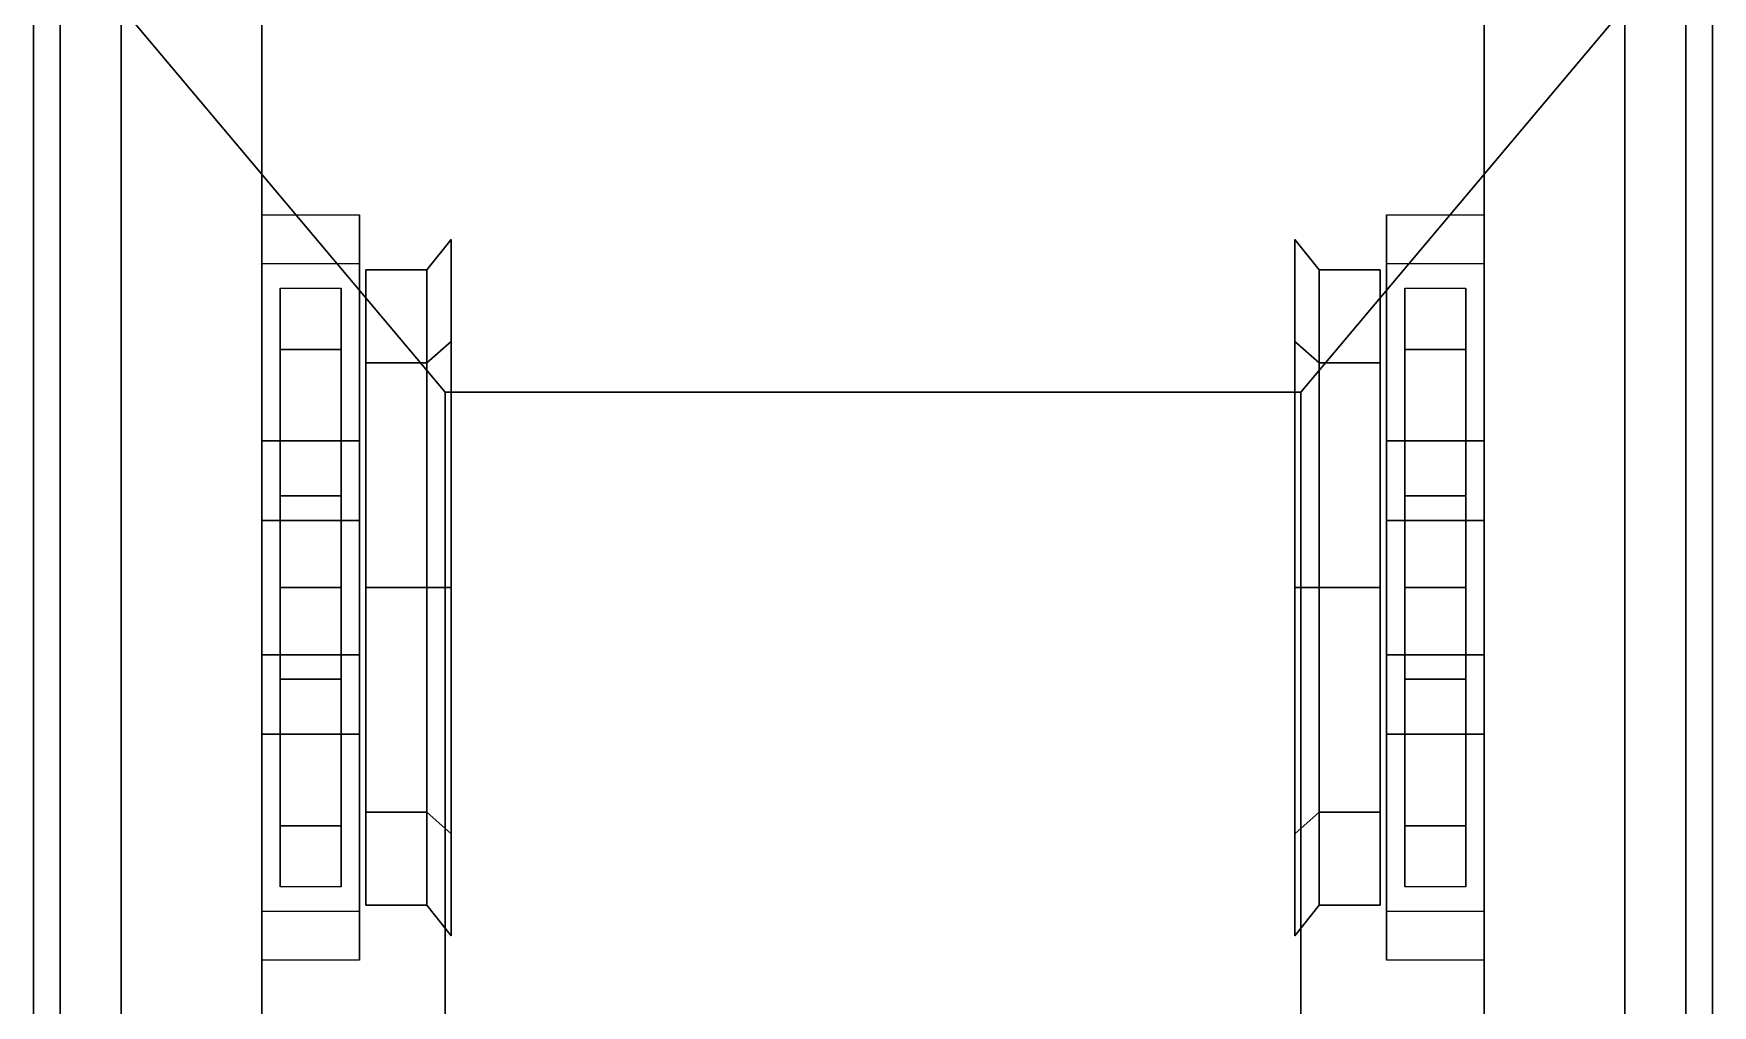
# Model space of a CAD drawing. Header units: millimetres. Extents: x -1.5 to 1.5, y -9 to 19.4.
# Drawn here: x -1.373 to 1.373, y 5.166 to 6.757 of the extents above; entities that cross this region are included whole.
import ezdxf

# ---------------------------------------------------------------- set-up
doc = ezdxf.new("R2010")
doc.units = ezdxf.units.MM
doc.header["$MEASUREMENT"] = 0
doc.layers.add('wheels', color=2, linetype='Continuous')

msp = doc.modelspace()

# ---------------------------------------------------------------- linework, layer by layer
for points in [[(-1.33, 8.88, 3.1), (-1.3733, 8.855, 3.075), (-1.3733, 3.06, 3.075), (-1.33, 3.06, 3.1)], [(-1.33, 8.88, 3.1), (-1.33, 3.06, 3.1), (-1.23, 4.12, 3.1), (-1.23, 6.8, 3.1)], [(1.23, 6.8, 3.1), (1.23, 4.12, 3.1), (1.33, 3.06, 3.1), (1.33, 8.88, 3.1)], [(1.3733, 8.855, 3.075), (1.33, 8.88, 3.1), (1.33, 3.06, 3.1), (1.3733, 3.06, 3.075)], [(-1.3733, 8.855, 3.075), (-1.3733, 8.805, 3.025), (-1.3733, 3.06, 3.025), (-1.3733, 3.06, 3.075)], [(1.3733, 8.805, 3.025), (1.3733, 8.855, 3.075), (1.3733, 3.06, 3.075), (1.3733, 3.06, 3.025)], [(-1.3733, 8.805, 3.025), (-1.33, 8.78, 3), (-1.33, 3.06, 3), (-1.3733, 3.06, 3.025)], [(-1, 8.8, 0.91), (-1, 2.1, 0.91), (-1, 2.1, 1.2), (-1, 8.8, 1.2)], [(1, 8.8, 0.91), (1, 2.1, 0.91), (-1, 2.1, 0.91), (-1, 8.8, 0.91)], [(1, 2.1, 1.2), (1, 2.1, 0.91), (1, 8.8, 0.91), (1, 8.8, 1.2)], [(1.33, 8.78, 3), (1.3733, 8.805, 3.025), (1.3733, 3.06, 3.025), (1.33, 3.06, 3)], [(-1.33, 8.78, 1.2), (-1.33, 2.87, 2.54), (-1.33, 3.06, 3), (-1.33, 8.78, 3)], [(-1.33, 8.78, 1.2), (-1.33, 2.77, 1.2), (-1.33, 2.77, 2.54), (-1.33, 2.87, 2.54)], [(1.33, 3.06, 3), (1.33, 2.87, 2.54), (1.33, 8.78, 1.2), (1.33, 8.78, 3)], [(1.33, 2.77, 2.54), (1.33, 2.77, 1.2), (1.33, 8.78, 1.2), (1.33, 2.87, 2.54)], [(-1.23, 4.12, 3.1), (-1.23, 4.12, 2.67), (-1.23, 6.8, 2.67), (-1.23, 6.8, 3.1)], [(-0.7, 6.17, 3.21), (0.7, 6.17, 3.21), (1.23, 6.8, 2.67), (-1.23, 6.8, 2.67)], [(-1.23, 4.12, 2.67), (-0.7, 4.79, 3.21), (-0.7, 6.17, 3.21), (-1.23, 6.8, 2.67)], [(0.7, 4.79, 3.21), (1.23, 4.12, 2.67), (1.23, 6.8, 2.67), (0.7, 6.17, 3.21)], [(1.23, 4.12, 2.67), (1.23, 4.12, 3.1), (1.23, 6.8, 3.1), (1.23, 6.8, 2.67)], [(-1, 6.46, 0.91), (-1, 6.09, 0.44), (-1, 6.09, 0.58), (-1, 6.38, 0.91)], [(-0.84, 6.46, 0.91), (-0.84, 6.09, 0.44), (-1, 6.09, 0.44), (-1, 6.46, 0.91)], [(-0.84, 6.09, 0.58), (-0.84, 6.09, 0.44), (-0.84, 6.46, 0.91), (-0.84, 6.38, 0.91)], [(1, 6.46, 0.91), (1, 6.09, 0.44), (0.84, 6.09, 0.44), (0.84, 6.46, 0.91)], [(0.84, 6.46, 0.91), (0.84, 6.09, 0.44), (0.84, 6.09, 0.58), (0.84, 6.38, 0.91)], [(1, 6.09, 0.58), (1, 6.09, 0.44), (1, 6.46, 0.91), (1, 6.38, 0.91)], [(-1, 6.38, 0.91), (-1, 6.09, 0.58), (-0.84, 6.09, 0.58), (-0.84, 6.38, 0.91)], [(0.84, 6.38, 0.91), (0.84, 6.09, 0.58), (1, 6.09, 0.58), (1, 6.38, 0.91)], [(-0.87, 6.34, 0.91), (-0.87, 6.24, 0.79), (-0.97, 6.24, 0.79), (-0.97, 6.34, 0.91)], [(-0.97, 6.24, 0.79), (-0.97, 6, 0.67), (-0.97, 5.85, 0.66), (-0.97, 6.34, 0.91)], [(-0.97, 6.34, 0.91), (-0.97, 5.85, 0.66), (-0.97, 5.85, 0.66), (-0.97, 5.36, 0.91)], [(-0.87, 5.85, 0.66), (-0.87, 6, 0.67), (-0.87, 6.24, 0.79), (-0.87, 6.34, 0.91)], [(-0.87, 5.36, 0.91), (-0.87, 5.85, 0.66), (-0.87, 6.34, 0.91)], [(0.87, 6.34, 0.91), (0.87, 5.85, 0.66), (0.87, 5.85, 0.66), (0.87, 5.36, 0.91)], [(0.87, 6.24, 0.79), (0.87, 6, 0.67), (0.87, 5.85, 0.66), (0.87, 6.34, 0.91)], [(0.97, 6.34, 0.91), (0.97, 6.24, 0.79), (0.87, 6.24, 0.79), (0.87, 6.34, 0.91)], [(0.97, 5.36, 0.91), (0.97, 5.85, 0.66), (0.97, 6.34, 0.91)], [(0.97, 5.85, 0.66), (0.97, 6, 0.67), (0.97, 6.24, 0.79), (0.97, 6.34, 0.91)], [(-0.87, 6.24, 0.79), (-0.87, 6, 0.67), (-0.97, 6, 0.67), (-0.97, 6.24, 0.79)], [(0.97, 6.24, 0.79), (0.97, 6, 0.67), (0.87, 6, 0.67), (0.87, 6.24, 0.79)], [(-0.7, 4.79, 3.21), (0.7, 4.79, 3.21), (0.7, 6.17, 3.21), (-0.7, 6.17, 3.21)], [(-1, 6.09, 0.19), (-1, 5.61, 0.19), (-1, 5.61, 0.58), (-1, 6.09, 0.58)], [(-0.84, 6.09, 0.44), (-0.84, 6.09, 0.19), (-1, 6.09, 0.19), (-1, 6.09, 0.44)], [(-0.84, 6.09, 0.19), (-0.84, 5.61, 0.19), (-1, 5.61, 0.19), (-1, 6.09, 0.19)], [(-1, 6.09, 0.58), (-1, 5.61, 0.58), (-1, 5.74, 0.63), (-1, 5.96, 0.63)], [(-0.84, 5.96, 0.63), (-0.84, 6.09, 0.58), (-1, 6.09, 0.58), (-1, 5.96, 0.63)], [(-0.84, 5.61, 0.58), (-0.84, 5.61, 0.19), (-0.84, 6.09, 0.19), (-0.84, 6.09, 0.58)], [(-0.84, 5.74, 0.63), (-0.84, 5.61, 0.58), (-0.84, 6.09, 0.58), (-0.84, 5.96, 0.63)], [(1, 6.09, 0.44), (1, 6.09, 0.19), (0.84, 6.09, 0.19), (0.84, 6.09, 0.44)], [(0.84, 6.09, 0.19), (0.84, 5.61, 0.19), (0.84, 5.61, 0.58), (0.84, 6.09, 0.58)], [(1, 6.09, 0.19), (1, 5.61, 0.19), (0.84, 5.61, 0.19), (0.84, 6.09, 0.19)], [(1, 5.96, 0.63), (1, 6.09, 0.58), (0.84, 6.09, 0.58), (0.84, 5.96, 0.63)], [(0.84, 6.09, 0.58), (0.84, 5.61, 0.58), (0.84, 5.74, 0.63), (0.84, 5.96, 0.63)], [(1, 5.61, 0.58), (1, 5.61, 0.19), (1, 6.09, 0.19), (1, 6.09, 0.58)], [(1, 5.74, 0.63), (1, 5.61, 0.58), (1, 6.09, 0.58), (1, 5.96, 0.63)], [(-0.97, 5.85, 0.66), (-0.97, 6, 0.67), (-0.87, 6, 0.67), (-0.87, 5.85, 0.66)], [(0.87, 5.85, 0.66), (0.87, 6, 0.67), (0.97, 6, 0.67), (0.97, 5.85, 0.66)], [(-1, 5.96, 0.63), (-1, 5.74, 0.63), (-0.84, 5.74, 0.63), (-0.84, 5.96, 0.63)], [(0.84, 5.96, 0.63), (0.84, 5.74, 0.63), (1, 5.74, 0.63), (1, 5.96, 0.63)], [(-0.87, 5.85, 0.66), (-0.87, 5.7, 0.67), (-0.97, 5.7, 0.67), (-0.97, 5.85, 0.66)], [(-0.97, 5.85, 0.66), (-0.97, 5.7, 0.67), (-0.97, 5.46, 0.79), (-0.97, 5.36, 0.91)], [(-0.87, 5.46, 0.79), (-0.87, 5.7, 0.67), (-0.87, 5.85, 0.66), (-0.87, 5.36, 0.91)], [(0.87, 5.85, 0.66), (0.87, 5.7, 0.67), (0.87, 5.46, 0.79), (0.87, 5.36, 0.91)], [(0.97, 5.85, 0.66), (0.97, 5.7, 0.67), (0.87, 5.7, 0.67), (0.87, 5.85, 0.66)], [(0.97, 5.46, 0.79), (0.97, 5.7, 0.67), (0.97, 5.85, 0.66), (0.97, 5.36, 0.91)], [(-1, 5.74, 0.63), (-1, 5.61, 0.58), (-0.84, 5.61, 0.58), (-0.84, 5.74, 0.63)], [(0.84, 5.74, 0.63), (0.84, 5.61, 0.58), (1, 5.61, 0.58), (1, 5.74, 0.63)], [(-0.97, 5.46, 0.79), (-0.97, 5.7, 0.67), (-0.87, 5.7, 0.67), (-0.87, 5.46, 0.79)], [(0.87, 5.46, 0.79), (0.87, 5.7, 0.67), (0.97, 5.7, 0.67), (0.97, 5.46, 0.79)], [(-1, 5.61, 0.44), (-1, 5.61, 0.19), (-0.84, 5.61, 0.19), (-0.84, 5.61, 0.44)], [(-1, 5.24, 0.91), (-1, 5.61, 0.44), (-0.84, 5.61, 0.44), (-0.84, 5.24, 0.91)], [(-1, 5.61, 0.58), (-1, 5.61, 0.44), (-1, 5.24, 0.91), (-1, 5.32, 0.91)], [(-0.84, 5.32, 0.91), (-0.84, 5.61, 0.58), (-1, 5.61, 0.58), (-1, 5.32, 0.91)], [(-0.84, 5.24, 0.91), (-0.84, 5.61, 0.44), (-0.84, 5.61, 0.58), (-0.84, 5.32, 0.91)], [(0.84, 5.61, 0.44), (0.84, 5.61, 0.19), (1, 5.61, 0.19), (1, 5.61, 0.44)], [(1, 5.32, 0.91), (1, 5.61, 0.58), (0.84, 5.61, 0.58), (0.84, 5.32, 0.91)], [(0.84, 5.61, 0.58), (0.84, 5.61, 0.44), (0.84, 5.24, 0.91), (0.84, 5.32, 0.91)], [(0.84, 5.24, 0.91), (0.84, 5.61, 0.44), (1, 5.61, 0.44), (1, 5.24, 0.91)], [(1, 5.24, 0.91), (1, 5.61, 0.44), (1, 5.61, 0.58), (1, 5.32, 0.91)], [(-0.97, 5.36, 0.91), (-0.97, 5.46, 0.79), (-0.87, 5.46, 0.79), (-0.87, 5.36, 0.91)], [(0.87, 5.36, 0.91), (0.87, 5.46, 0.79), (0.97, 5.46, 0.79), (0.97, 5.36, 0.91)]]:
    msp.add_3dface(points)
at = {"layer": 'wheels'}
for points in [[(-0.73, 6.2177, 0.1523), (-0.73, 6.37, 0.52), (-0.69, 6.42, 0.52), (-0.69, 6.2531, 0.1169)], [(-0.73, 6.37, 0.52), (-0.73, 6.2177, 0.8877), (-0.69, 6.2531, 0.9231), (-0.69, 6.42, 0.52)], [(-0.69, 5.85, -0.05), (-0.69, 6.2531, 0.1169), (-0.69, 6.42, 0.52), (-0.69, 5.4469, 0.1169)], [(-0.69, 5.4469, 0.1169), (-0.69, 6.42, 0.52), (-0.69, 6.2531, 0.9231), (-0.69, 5.28, 0.52)], [(0.69, 6.2531, 0.1169), (0.69, 5.28, 0.52), (0.69, 5.4469, 0.9231), (0.69, 6.42, 0.52)], [(0.73, 6.37, 0.52), (0.73, 6.2177, 0.1523), (0.69, 6.2531, 0.1169), (0.69, 6.42, 0.52)], [(0.69, 6.42, 0.52), (0.69, 5.4469, 0.9231), (0.69, 5.85, 1.09), (0.69, 6.2531, 0.9231)], [(0.73, 6.2177, 0.8877), (0.73, 6.37, 0.52), (0.69, 6.42, 0.52), (0.69, 6.2531, 0.9231)], [(-0.83, 6.2177, 0.1523), (-0.83, 6.37, 0.52), (-0.73, 6.37, 0.52), (-0.73, 6.2177, 0.1523)], [(-0.83, 6.37, 0.52), (-0.83, 5.4823, 0.1523), (-0.83, 5.33, 0.52), (-0.83, 6.2177, 0.8877)], [(-0.83, 6.2177, 0.1523), (-0.83, 5.85), (-0.83, 5.4823, 0.1523), (-0.83, 6.37, 0.52)], [(-0.83, 6.37, 0.52), (-0.83, 6.2177, 0.8877), (-0.73, 6.2177, 0.8877), (-0.73, 6.37, 0.52)], [(0.83, 6.37, 0.52), (0.83, 6.2177, 0.1523), (0.73, 6.2177, 0.1523), (0.73, 6.37, 0.52)], [(0.83, 6.2177, 0.8877), (0.83, 6.37, 0.52), (0.73, 6.37, 0.52), (0.73, 6.2177, 0.8877)], [(0.83, 5.33, 0.52), (0.83, 6.2177, 0.1523), (0.83, 6.37, 0.52), (0.83, 5.4823, 0.8877)], [(0.83, 5.4823, 0.8877), (0.83, 6.37, 0.52), (0.83, 6.2177, 0.8877), (0.83, 5.85, 1.04)], [(-0.73, 5.85), (-0.73, 6.2177, 0.1523), (-0.69, 6.2531, 0.1169), (-0.69, 5.85, -0.05)], [(-0.73, 6.2177, 0.8877), (-0.73, 5.85, 1.04), (-0.69, 5.85, 1.09), (-0.69, 6.2531, 0.9231)], [(-0.69, 5.28, 0.52), (-0.69, 6.2531, 0.9231), (-0.69, 5.85, 1.09), (-0.69, 5.4469, 0.9231)], [(0.69, 5.85, -0.05), (0.69, 5.4469, 0.1169), (0.69, 5.28, 0.52), (0.69, 6.2531, 0.1169)], [(0.73, 6.2177, 0.1523), (0.73, 5.85), (0.69, 5.85, -0.05), (0.69, 6.2531, 0.1169)], [(0.73, 5.85, 1.04), (0.73, 6.2177, 0.8877), (0.69, 6.2531, 0.9231), (0.69, 5.85, 1.09)], [(-0.83, 5.85), (-0.83, 6.2177, 0.1523), (-0.73, 6.2177, 0.1523), (-0.73, 5.85)], [(-0.83, 6.2177, 0.8877), (-0.83, 5.85, 1.04), (-0.73, 5.85, 1.04), (-0.73, 6.2177, 0.8877)], [(-0.83, 6.2177, 0.8877), (-0.83, 5.33, 0.52), (-0.83, 5.4823, 0.8877), (-0.83, 5.85, 1.04)], [(0.83, 6.2177, 0.1523), (0.83, 5.85), (0.73, 5.85), (0.73, 6.2177, 0.1523)], [(0.83, 5.85, 1.04), (0.83, 6.2177, 0.8877), (0.73, 6.2177, 0.8877), (0.73, 5.85, 1.04)], [(0.83, 5.4823, 0.1523), (0.83, 5.85), (0.83, 6.2177, 0.1523), (0.83, 5.33, 0.52)], [(-0.83, 5.4823, 0.1523), (-0.83, 5.85), (-0.73, 5.85), (-0.73, 5.4823, 0.1523)], [(-0.83, 5.85, 1.04), (-0.83, 5.4823, 0.8877), (-0.73, 5.4823, 0.8877), (-0.73, 5.85, 1.04)], [(-0.73, 5.4823, 0.1523), (-0.73, 5.85), (-0.69, 5.85, -0.05), (-0.69, 5.4469, 0.1169)], [(-0.73, 5.85, 1.04), (-0.73, 5.4823, 0.8877), (-0.69, 5.4469, 0.9231), (-0.69, 5.85, 1.09)], [(0.73, 5.85), (0.73, 5.4823, 0.1523), (0.69, 5.4469, 0.1169), (0.69, 5.85, -0.05)], [(0.73, 5.4823, 0.8877), (0.73, 5.85, 1.04), (0.69, 5.85, 1.09), (0.69, 5.4469, 0.9231)], [(0.83, 5.85), (0.83, 5.4823, 0.1523), (0.73, 5.4823, 0.1523), (0.73, 5.85)], [(0.83, 5.4823, 0.8877), (0.83, 5.85, 1.04), (0.73, 5.85, 1.04), (0.73, 5.4823, 0.8877)], [(-0.83, 5.33, 0.52), (-0.83, 5.4823, 0.1523), (-0.73, 5.4823, 0.1523), (-0.73, 5.33, 0.52)], [(-0.83, 5.4823, 0.8877), (-0.83, 5.33, 0.52), (-0.73, 5.33, 0.52), (-0.73, 5.4823, 0.8877)], [(-0.73, 5.33, 0.52), (-0.73, 5.4823, 0.1523), (-0.69, 5.4469, 0.1169), (-0.69, 5.28, 0.52)], [(-0.73, 5.4823, 0.8877), (-0.73, 5.33, 0.52), (-0.69, 5.28, 0.52), (-0.69, 5.4469, 0.9231)], [(0.73, 5.4823, 0.1523), (0.73, 5.33, 0.52), (0.69, 5.28, 0.52), (0.69, 5.4469, 0.1169)], [(0.73, 5.33, 0.52), (0.73, 5.4823, 0.8877), (0.69, 5.4469, 0.9231), (0.69, 5.28, 0.52)], [(0.83, 5.4823, 0.1523), (0.83, 5.33, 0.52), (0.73, 5.33, 0.52), (0.73, 5.4823, 0.1523)], [(0.83, 5.33, 0.52), (0.83, 5.4823, 0.8877), (0.73, 5.4823, 0.8877), (0.73, 5.33, 0.52)]]:
    msp.add_3dface(points, dxfattribs=at)

doc.saveas('drawing.dxf')
